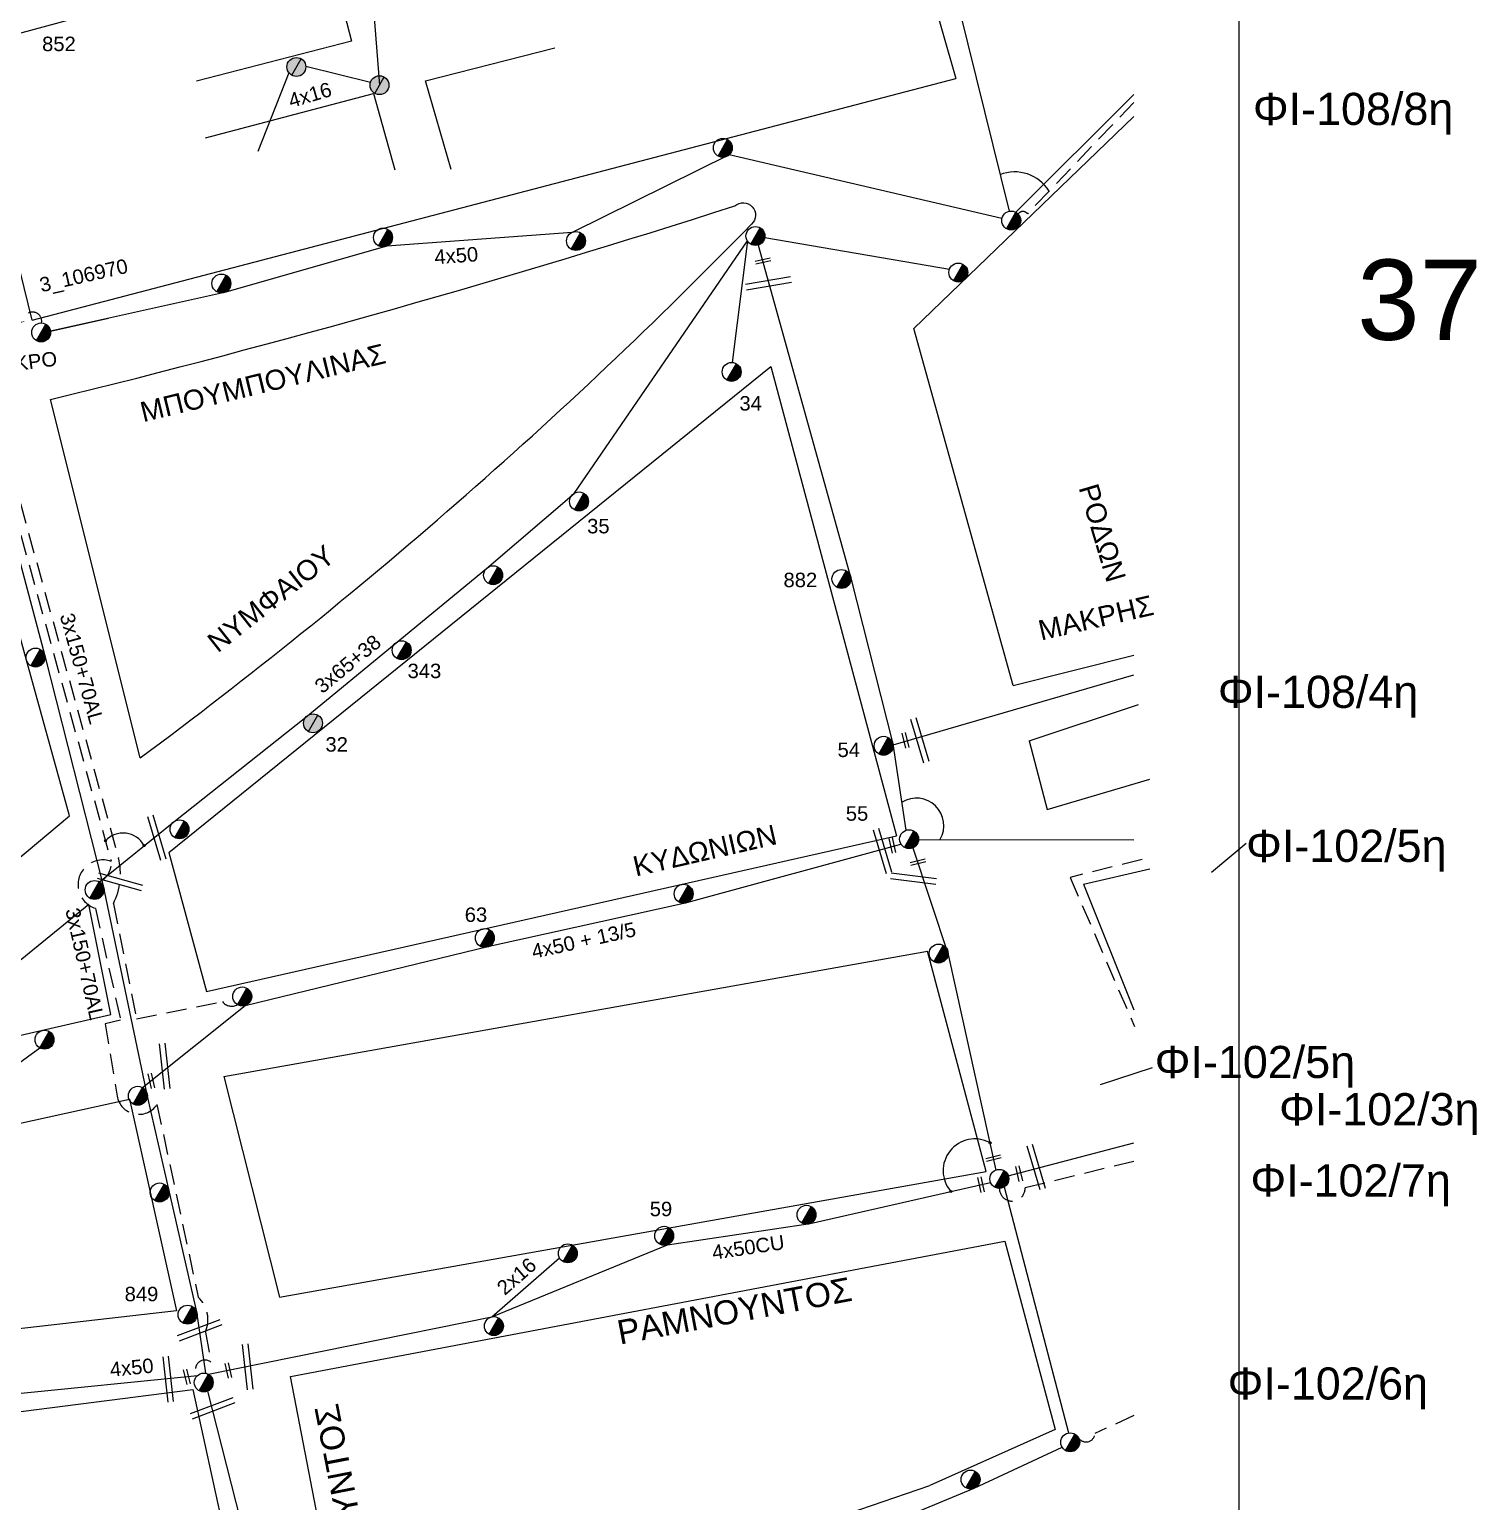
# Model space of a CAD drawing. Header units: millimetres. Extents: x 1421 to 7616, y 908 to 2861.
# Drawn here: x 7378.4 to 7558.7, y 2149.4 to 2332.7 of the extents above; entities that cross this region are included whole.
import ezdxf
from ezdxf.enums import TextEntityAlignment as Align

# ---------------------------------------------------------------- set-up
doc = ezdxf.new("R2010")
doc.units = ezdxf.units.MM
doc.linetypes.add('DASHED', pattern=[19.05, 12.7, -6.35])
for name, color, linetype, lineweight in [('2x16', 7, 'Continuous', 30), ('3x65+38', 7, 'Continuous', 30), ('4x50', 7, 'Continuous', 30), ('4x50 + 13_5', 7, 'SYN_LINE', 30), ('4x6', 7, 'SYN_LINE', 30), ('Άγνωστα', 7, 'Continuous', 30), ('Γυμνά εναέρια ΧΤ (3Φ)   4x16CU', 7, 'Continuous', 30), ('Γυμνά εναέρια ΧΤ (3Φ)   4x50CU', 7, 'Continuous', 30), ('Γυμνά εναέρια ΧΤ και ΦΟΠ (3Φ)   4x50+16AL', 7, 'Continuous', 30), ('Καλώδια ΧΤ   3x150+50CU', 7, 'DASHED', 30), ('Καλώδια ΧΤ   3x150+70AL', 7, 'DASHED', 30), ('Συνεστραμμένα ΧΤ   3x70+54.6+25 AL', 7, 'SYN_LINE', 30)]:
    doc.layers.add(name, color=color, linetype=linetype, lineweight=lineweight)
for name, color, linetype in [('TEXT ΚΑΛΩΔΙΩΝ', 7, 'Continuous'), ('ΑΓΝΩΣΤΟ ΕΝΑΕΡΙΟ ΚΑΛΩΔΙΟ', 7, 'Continuous'), ('ΑΓΝΩΣΤΟ ΥΠΟΓΕΙΟ ΚΑΛΩΔΙΟ', 7, 'DASHED'), ('Επιγραφές - Σχήματα', 7, 'Continuous'), ('Μηχανική τομή', 7, 'Continuous'), ('Στύλος Ξύλινος', 7, 'Continuous'), ('Στύλος Ξύλινος @ 1', 7, 'Continuous'), ('Στύλος ΦΜ', 7, 'Continuous'), ('Στύλος ΦΜ @ 1', 7, 'Continuous'), ('Συνδέσεις', 7, 'Continuous'), ('Τομή', 7, 'Continuous'), ('Υπόβαθρο ΔΕΗ', 7, 'Continuous')]:
    doc.layers.add(name, color=color, linetype=linetype)
doc.styles.add('arial', font='ARIAL.TTF')
doc.styles.get("Standard").update_dxf_attribs({"font": 'ARIAL.TTF', "height": 1.8})
doc.linetypes.add('SYN_LINE', pattern='A,0.5,-0.0001,["/\\/\\/\\/",Standard,S=0.1,R=0,X=0,Y=-0.05],-0.25', length=0.7501)

# ---------------------------------------------------------------- blocks, each defined once
blk = doc.blocks.new('ΥΠΑΡΧΩΝ ΤΣΙΜΕΝΤΕΝΙΟΣ ΣΤΥΛΟΣ')
at = {"layer": 'Στύλος ΦΜ'}
blk.add_hatch(color=7, dxfattribs=at).paths.add_polyline_path([(-1.29, -2.28, 0.574793), (2.62, 0, 0.268822), (1.3, 2.27)])
at = {"layer": 'Στύλος ΦΜ', "color": 7}
blk.add_line((-1.29, -2.28), (1.3, 2.27), dxfattribs=at)
blk.add_circle((0, 0), 2.62, dxfattribs=at)
at = {"layer": 'Στύλος ΦΜ', "flags": 4}
for tag, p in [('ΑΡΙΘΜΟΣ', (-4.68, 8.05)), ('ΤΥΠΟΣ', (-4.91, 3.03))]:
    blk.add_attdef(tag, p, '', height=4, dxfattribs=at)
blk = doc.blocks.new('ΥΠΑΡΧΩΝ ΞΥΛΙΝΟΣ ΣΤΥΛΟΣ')
at = {"layer": 'Στύλος Ξύλινος'}
h = blk.add_hatch(color=7, dxfattribs=at)
h.paths.add_polyline_path([(-2.62, 0, 0.270008), (-1.29, -2.28), (1.3, 2.27, 0.576266)])
h.paths.add_polyline_path([(-1.29, -2.28, 0.574793), (2.62, 0, 0.268822), (1.3, 2.27)])
at = {"layer": 'Στύλος Ξύλινος', "color": 7}
blk.add_line((-1.29, -2.28), (1.3, 2.27), dxfattribs=at)
blk.add_circle((0, 0), 2.62, dxfattribs=at)
at = {"layer": 'Στύλος Ξύλινος', "color": 1, "flags": 4}
for tag, p in [('ΑΡΙΘΜΟΣ', (-4.91, 8.6)), ('ΤΥΠΟΣ', (-4.85, 3.39))]:
    blk.add_attdef(tag, p, '', height=4, dxfattribs=at)
blk = doc.blocks.new('_ΣΥΝΔΕΣΗ')
at = {"layer": 'Συνδέσεις', "linetype": 'SYN_LINE', "ltscale": 40}
blk.add_hatch(color=256, dxfattribs=at).paths.add_polyline_path([(0.5, -0.01, 1), (-0.5, -0.01, 1)])
at = {"layer": 'Συνδέσεις'}
blk.add_circle((0, -0.01), 0.5, dxfattribs=at)
blk = doc.blocks.new('ΤΟΜΗ')
at = {"layer": 'Τομή', "ltscale": 40}
for p, q in [((11.33, -0.65), (-11.4, -0.65)), ((11.33, -3.42), (-11.4, -3.42))]:
    blk.add_line(p, q, dxfattribs=at)
blk = doc.blocks.new('ΜΗΧΑΝΙΚΗ ΤΟΜΗ')
at = {"layer": 'Μηχανική τομή', "ltscale": 40}
for p, q in [((-3.79, 1.21), (3.79, 1.21)), ((3.79, -0.34), (-3.79, -0.34))]:
    blk.add_line(p, q, dxfattribs=at)

msp = doc.modelspace()

# ---------------------------------------------------------------- linework, layer by layer
at = {"layer": '2x16', "color": 6, "lineweight": -3, "ltscale": 0.1}
msp.add_lwpolyline([(7366.13, 2196.07), (7379.72, 2205.92)], dxfattribs=at)
at = {"layer": '2x16', "color": 30, "lineweight": -3, "ltscale": 0.1}
msp.add_lwpolyline([(7436.01, 2172.44), (7444.45, 2179.78)], dxfattribs=at)
at = {"layer": '3x65+38', "color": 30, "lineweight": -3, "ltscale": 0.1}
msp.add_lwpolyline([(7387.13, 2226.62), (7396.39, 2234.07), (7412.86, 2247.12), (7423.83, 2256.14), (7435.36, 2265.63), (7446.25, 2274.96), (7467.84, 2306.39)], dxfattribs=at)
at = {"layer": '4x50', "color": 2, "lineweight": -3, "ltscale": 0.1}
for points in [[(7501.29, 2309.96), (7515.98, 2324.61)], [(7499.55, 2309.21), (7465.57, 2317.11), (7446, 2307.46), (7422.92, 2305.74), (7402.7, 2299.99), (7381.05, 2295.18), (7388.26, 2296.78)], [(7493, 2302.84), (7470, 2306.8)]]:
    msp.add_lwpolyline(points, dxfattribs=at)
at = {"layer": '4x50', "color": 85, "lineweight": -3, "ltscale": 0.1}
msp.add_lwpolyline([(7485.98, 2243.67), (7515.98, 2252.37)], dxfattribs=at)
at = {"layer": '4x50', "color": 30, "lineweight": -3, "ltscale": 0.1}
msp.add_lwpolyline([(7488.44, 2230.83), (7492.83, 2217.54), (7498.78, 2190.71)], dxfattribs=at)
at = {"layer": '4x50', "color": 151, "lineweight": -3, "ltscale": 0.1}
msp.add_lwpolyline([(7499.84, 2188.62), (7507.84, 2157.98)], dxfattribs=at)
at = {"layer": '4x50', "color": 133, "lineweight": -3, "ltscale": 0.1}
msp.add_lwpolyline([(7340.48, 2165.24), (7355.16, 2160.29), (7376.14, 2162.83), (7399.34, 2165.14)], dxfattribs=at)
at = {"layer": '4x50 + 13_5', "color": 173, "linetype": 'Continuous', "lineweight": -3, "ltscale": 0.1}
for points in [[(7469.18, 2305.88), (7480.72, 2264.39), (7485.97, 2243.77), (7487.58, 2233.02)], [(7489.15, 2231.89), (7489.15, 2231.89), (7515.98, 2231.84)]]:
    msp.add_lwpolyline(points, dxfattribs=at)
at = {"layer": '4x50 + 13_5', "color": 5, "linetype": 'Continuous', "lineweight": -3, "ltscale": 0.1}
msp.add_lwpolyline([(7392.51, 2200.98), (7405.29, 2211.21), (7435.69, 2218.57), (7460.3, 2224.01), (7486.97, 2231.29)], dxfattribs=at)
at = {"layer": '4x6', "color": 30, "linetype": 'SYN_LINE', "lineweight": -3, "ltscale": 15}
msp.add_lwpolyline([(7467.84, 2306.39), (7465.93, 2291.26)], dxfattribs=at)
at = {"layer": 'Άγνωστα', "lineweight": -3, "ltscale": 0.1}
msp.add_lwpolyline([(7529.06, 1836.26), (5255.84, 1836.26), (5255.84, 2847.77), (7529.06, 2847.77)], close=True, dxfattribs=at)
msp.add_arc((7496.17, 2190.64), 3.95, 61.9795, 221.0452, dxfattribs=at)
at = {"layer": 'ΑΓΝΩΣΤΟ ΕΝΑΕΡΙΟ ΚΑΛΩΔΙΟ', "color": 133, "lineweight": -3, "ltscale": 0.1}
msp.add_lwpolyline([(7485.42, 2360.88), (7493.28, 2339.15), (7500.46, 2310.1)], dxfattribs=at)
at = {"layer": 'ΑΓΝΩΣΤΟ ΕΝΑΕΡΙΟ ΚΑΛΩΔΙΟ', "color": 2, "lineweight": -3, "ltscale": 0.1}
msp.add_lwpolyline([(7500.34, 2189.98), (7515.98, 2194.1)], dxfattribs=at)
at = {"layer": 'ΑΓΝΩΣΤΟ ΕΝΑΕΡΙΟ ΚΑΛΩΔΙΟ', "color": 151, "lineweight": -3, "ltscale": 0.1}
msp.add_lwpolyline([(7400.61, 2163.18), (7404.73, 2147.03), (7411.66, 2114.57)], dxfattribs=at)
at = {"layer": 'ΑΓΝΩΣΤΟ ΥΠΟΓΕΙΟ ΚΑΛΩΔΙΟ', "color": 133, "lineweight": -3, "ltscale": 0.2}
msp.add_lwpolyline([(7515.98, 2323.65), (7502.71, 2309.77, 0.543004), (7501.56, 2309.74, -3.136115)], format="xyb", dxfattribs=at)
at = {"layer": 'ΑΓΝΩΣΤΟ ΥΠΟΓΕΙΟ ΚΑΛΩΔΙΟ', "color": 7, "lineweight": -3, "ltscale": 0.2}
msp.add_lwpolyline([(7362.06, 2291.47), (7368.58, 2292.47), (7371.21, 2295.71), (7377.67, 2296.33, -1.132802), (7379.93, 2296.19, -12.625761)], format="xyb", dxfattribs=at)
at = {"layer": 'ΑΓΝΩΣΤΟ ΥΠΟΓΕΙΟ ΚΑΛΩΔΙΟ', "color": 151, "lineweight": -3, "ltscale": 0.2}
msp.add_lwpolyline([(7515.98, 2160.15), (7511.12, 2157.93, -0.759306), (7509.08, 2157.4, 2.235211)], format="xyb", dxfattribs=at)
at = {"layer": 'Γυμνά εναέρια ΧΤ (3Φ)   4x16CU', "color": 133, "linetype": 'SYN_LINE', "lineweight": -3, "ltscale": 10}
for points in [[(7420.48, 2345.25), (7422.02, 2325.79)], [(7412.85, 2328.17), (7420.9, 2326.15)], [(7410.74, 2327.34), (7406.86, 2317.55)]]:
    msp.add_lwpolyline(points, dxfattribs=at)
at = {"layer": 'Γυμνά εναέρια ΧΤ (3Φ)   4x50CU', "color": 30, "lineweight": -3, "ltscale": 0.1}
msp.add_lwpolyline([(7400.71, 2165.28), (7436.01, 2172.44), (7457.89, 2181.42), (7475.68, 2184.08), (7498.13, 2189.17)], dxfattribs=at)
at = {"layer": 'Γυμνά εναέρια ΧΤ και ΦΟΠ (3Φ)   4x50+16AL', "color": 62, "lineweight": -3, "ltscale": 0.1}
msp.add_lwpolyline([(7369.13, 2296.15), (7374.34, 2277.29), (7380.31, 2254.89), (7387.56, 2226.25), (7393.1, 2199.9), (7395.81, 2187.98), (7399.24, 2173.05), (7400.36, 2165.41)], dxfattribs=at)
at = {"layer": 'Καλώδια ΧΤ   3x150+50CU', "linetype": 'Continuous', "lineweight": -3, "ltscale": 0.2}
for points in [[(7529.98, 2231.39), (7525.66, 2227.78)], [(7518.25, 2203.45), (7511.79, 2201.34)]]:
    msp.add_lwpolyline(points, dxfattribs=at)
at = {"layer": 'Καλώδια ΧΤ   3x150+50CU', "color": 173, "lineweight": -3, "ltscale": 0.2}
msp.add_lwpolyline([(7516.99, 2229.38), (7508.05, 2227.15), (7516.04, 2208.6)], dxfattribs=at)
at = {"layer": 'Καλώδια ΧΤ   3x150+50CU', "color": 27, "lineweight": -3, "ltscale": 0.2}
msp.add_lwpolyline([(7515.98, 2191.79), (7502.44, 2188.5)], dxfattribs=at)
at = {"layer": 'Καλώδια ΧΤ   3x150+50CU', "linetype": 'Continuous', "lineweight": -3, "ltscale": 0.2}
for centre, radius, start, end in [((7501.15, 2310), 4.99, 31.3566, 112.0384), ((7488.89, 2233.61), 3.42, 330.061, 121.3494)]:
    msp.add_arc(centre, radius, start, end, dxfattribs=at)
at = {"layer": 'Καλώδια ΧΤ   3x150+50CU', "color": 27, "lineweight": -3, "ltscale": 0.2}
msp.add_arc((7500.83, 2188.46), 1.61, 180.7152, 1.6397, dxfattribs=at)
at = {"layer": 'Καλώδια ΧΤ   3x150+70AL', "color": 5, "lineweight": -3, "ltscale": 0.2}
for points in [[(7365.38, 2259.58), (7361.21, 2261.14), (7367.84, 2278.86), (7370.42, 2278.94, -0.791596), (7376.28, 2277.37), (7389.51, 2229.59, -0.177867), (7388.88, 2223.88), (7391.75, 2209.56)], [(7391.75, 2209.56), (7402.45, 2211.7, 0.374911), (7404.35, 2211.31, -4.794389)]]:
    msp.add_lwpolyline(points, format="xyb", dxfattribs=at)
at = {"layer": 'Καλώδια ΧΤ   3x150+70AL', "color": 30, "lineweight": -3, "ltscale": 0.2}
for points in [[(7365.78, 2260.65), (7362.55, 2261.86), (7368.54, 2277.88), (7371, 2277.96, -0.955164), (7375.32, 2277.1), (7388.6, 2229.16)], [(7386.65, 2223.3), (7389.78, 2209.36), (7387.85, 2208.94), (7389.35, 2199.93, 0.680175), (7394.31, 2198.87), (7399.44, 2174.9, -0.314793), (7400.34, 2170.53), (7401.02, 2166.81, 0.880725), (7399.34, 2165.14, -4.202555)]]:
    msp.add_lwpolyline(points, format="xyb", dxfattribs=at)
for centre, radius, start, end in [((7387.56, 2226.25), 3.08, 70.3827, 252.9383), ((7386.13, 2228.89), 2.48, 293.7837, 6.2864)]:
    msp.add_arc(centre, radius, start, end, dxfattribs=at)
at = {"layer": 'Συνεστραμμένα ΧΤ   3x70+54.6+25 AL', "color": 151, "linetype": 'SYN_LINE', "lineweight": -3, "ltscale": 15}
msp.add_lwpolyline([(7412.64, 2114.28), (7425.78, 2127.07), (7459.48, 2135.92), (7496.08, 2151.09), (7507.05, 2156.2)], dxfattribs=at)
at = {"layer": 'Υπόβαθρο ΔΕΗ', "lineweight": -3, "ltscale": 0.1}
for points in [[(7484, 2360.82), (7493.82, 2326.62)], [(7378.78, 2296.54), (7370.43, 2330.46), (7415.58, 2342.67), (7418.55, 2331.28), (7399.23, 2326.29)], [(7430.96, 2315.31), (7427.74, 2326.32), (7443.86, 2330.44)], [(7378.78, 2296.54), (7493.82, 2326.62)], [(7400.35, 2319.22), (7421.29, 2324.74), (7423.92, 2315.23)], [(7488.59, 2295.48), (7515.98, 2321.88)], [(7500.96, 2251.04), (7488.59, 2295.48)], [(7395.8, 2230.25), (7470.78, 2290.77)], [(7470.78, 2290.77), (7486.42, 2232.31)], [(7392.21, 2242.04), (7381.04, 2286.64)], [(7343.15, 2204.33), (7345.59, 2203.14), (7383.41, 2234.82), (7372.01, 2275.98), (7369.95, 2275.92), (7343.15, 2204.33)], [(7500.96, 2251.04), (7515.98, 2254.83)], [(7502.95, 2244.15), (7516.56, 2248.7)], [(7502.95, 2244.15), (7505.17, 2235.62), (7517.97, 2239.39)], [(7395.8, 2230.25), (7400.46, 2212.93), (7486.42, 2232.31)], [(7509.72, 2226.33), (7517.97, 2228.22)], [(7509.72, 2226.33), (7515.98, 2210.67)], [(7402.62, 2202.37), (7490.26, 2217.96)], [(7497.59, 2190.55), (7490.26, 2217.96)], [(7402.62, 2202.37), (7409.57, 2174.89), (7497.59, 2190.55)], [(7396.72, 2173.2), (7340.4, 2166.76), (7336.31, 2187.56), (7390.89, 2199.52), (7396.72, 2173.2)], [(7417.8, 2129.54), (7410.94, 2165), (7499.92, 2181.84)], [(7499.92, 2181.84), (7506.18, 2158.43), (7490.55, 2151.44)], [(7417.8, 2129.54), (7426.62, 2129.51), (7490.55, 2151.44)]]:
    msp.add_lwpolyline(points, dxfattribs=at)
for points in [[(7466.29, 2310.77, -0.982523), (7468.37, 2308.5)], [(7404.55, 2123.04), (7357.41, 2125.8, -0.289115), (7346.23, 2133.8), (7342.27, 2156.15), (7398.79, 2163.4), (7405.19, 2133.93), (7404.55, 2123.04)]]:
    msp.add_lwpolyline(points, format="xyb", dxfattribs=at)
msp.add_lwpolyline([(7369.32, 2210.36), (7370.27, 2205.89), (7388.56, 2210.08), (7385.8, 2223.78)], close=True, dxfattribs=at)
for centre, radius, start, end in [((7079.32, 3515.16), 1265.03, 283.79827, 287.81206), ((7014.9, 2751.3), 633.81, 306.53485, 315.68142)]:
    msp.add_arc(centre, radius, start, end, dxfattribs=at)
at = {"layer": 'Υπόβαθρο ΔΕΗ', "lineweight": -3}
msp.add_arc((7390.08, 2229.68), 2.99, 28.5365, 137.1814, dxfattribs=at)

# ---------------------------------------------------------------- block references
at = {"layer": 'Μηχανική τομή', "lineweight": -3, "xscale": 0.2499999999999677, "yscale": 0.2499999999999677, "zscale": 0.2499999999999677}
for p, rotation in [((7469.81, 2303.79), 13.10217863411443), ((7487.43, 2244.2), 283.0539886761105), ((7485.79, 2231.11), 283.0539886761105), ((7489.11, 2228.94), 13.10217863411443), ((7393.5, 2201.8), 283.0539886761105), ((7498.51, 2192.09), 13.10217863411443), ((7501.58, 2190.24), 283.0539886761105), ((7496.83, 2188.87), 283.0539886761105), ((7403.09, 2165.73), 283.0539886761105), ((7397.92, 2164.94), 283.0539886761105)]:
    msp.add_blockref('ΜΗΧΑΝΙΚΗ ΤΟΜΗ', p, dxfattribs=dict(at, rotation=rotation))
at = {"layer": 'Στύλος Ξύλινος @ 1', "lineweight": -3, "ltscale": 40, "xscale": 0.4499999999998181, "yscale": 0.4499999999998181, "zscale": 0.4499999999998181}
for p in [(7411.67, 2328.06), (7422.02, 2325.79)]:
    msp.add_blockref('ΥΠΑΡΧΩΝ ΞΥΛΙΝΟΣ ΣΤΥΛΟΣ', p, dxfattribs=at)
at = {"layer": 'Στύλος Ξύλινος @ 1', "lineweight": -3, "ltscale": 40}
ref = msp.add_blockref('ΥΠΑΡΧΩΝ ΞΥΛΙΝΟΣ ΣΤΥΛΟΣ', (7413.74, 2246.34), dxfattribs=dict(at, xscale=0.4499999999998181, yscale=0.4499999999998181, zscale=0.4499999999998181))
ref.add_attrib('ΑΡΙΘΜΟΣ', '32', (7415.29, 2242.81), dxfattribs={"layer": 'Στύλος Ξύλινος', "height": 1.8, "flags": 4})
at = {"layer": 'Στύλος ΦΜ @ 1', "lineweight": -3, "ltscale": 40}
ref = msp.add_blockref('ΥΠΑΡΧΩΝ ΤΣΙΜΕΝΤΕΝΙΟΣ ΣΤΥΛΟΣ', (7381.79, 2335.08), dxfattribs=dict(at, xscale=0.4499999999998181, yscale=0.4499999999998181, zscale=0.4499999999998181))
ref.add_attrib('ΑΡΙΘΜΟΣ', '852', (7380, 2330.03), dxfattribs={"layer": 'Στύλος ΦΜ', "height": 1.8, "flags": 4})
at = {"layer": 'Στύλος ΦΜ @ 1', "lineweight": -3, "ltscale": 40, "xscale": 0.4499999999998181, "yscale": 0.4499999999998181, "zscale": 0.4499999999998181}
for p in [(7464.78, 2317.99), (7500.7, 2308.94), (7422.46, 2306.82), (7468.84, 2307.01), (7446.49, 2306.39), (7402.33, 2301.1), (7494.11, 2302.46), (7379.88, 2295.01), (7436.17, 2264.77), (7379.19, 2254.52), (7397.11, 2233.14), (7386.54, 2225.59), (7459.9, 2225.12), (7491.66, 2217.67), (7404.93, 2212.33), (7380.3, 2206.95), (7391.93, 2199.96), (7499.22, 2189.62), (7394.64, 2187.93), (7475.2, 2185.15), (7445.48, 2180.34), (7436.27, 2171.29), (7400.13, 2164.26), (7508.05, 2156.82), (7495.64, 2152.18)]:
    msp.add_blockref('ΥΠΑΡΧΩΝ ΤΣΙΜΕΝΤΕΝΙΟΣ ΣΤΥΛΟΣ', p, dxfattribs=at)
at = {"layer": 'Στύλος ΦΜ @ 1', "lineweight": -3, "ltscale": 40}
ref = msp.add_blockref('ΥΠΑΡΧΩΝ ΤΣΙΜΕΝΤΕΝΙΟΣ ΣΤΥΛΟΣ', (7465.88, 2290.09), dxfattribs=dict(at, xscale=0.4499999999998181, yscale=0.4499999999998181, zscale=0.4499999999998181))
ref.add_attrib('ΑΡΙΘΜΟΣ', '34', (7466.85, 2285.28), dxfattribs={"layer": 'Στύλος ΦΜ', "height": 1.8, "flags": 4})
ref = msp.add_blockref('ΥΠΑΡΧΩΝ ΤΣΙΜΕΝΤΕΝΙΟΣ ΣΤΥΛΟΣ', (7446.87, 2273.96), dxfattribs=dict(at, xscale=0.4499999999998181, yscale=0.4499999999998181, zscale=0.4499999999998181))
ref.add_attrib('ΑΡΙΘΜΟΣ', '35', (7447.88, 2269.99), dxfattribs={"layer": 'Στύλος ΦΜ', "height": 1.8, "flags": 4})
ref = msp.add_blockref('ΥΠΑΡΧΩΝ ΤΣΙΜΕΝΤΕΝΙΟΣ ΣΤΥΛΟΣ', (7479.55, 2264.31), dxfattribs=dict(at, xscale=0.4499999999998181, yscale=0.4499999999998181, zscale=0.4499999999998181))
ref.add_attrib('ΤΥΠΟΣ', '882', (7472.34, 2263.29), dxfattribs={"layer": 'Στύλος ΦΜ', "height": 1.8, "flags": 4})
ref = msp.add_blockref('ΥΠΑΡΧΩΝ ΤΣΙΜΕΝΤΕΝΙΟΣ ΣΤΥΛΟΣ', (7424.78, 2255.44), dxfattribs=dict(at, xscale=0.4499999999998181, yscale=0.4499999999998181, zscale=0.4499999999998181))
ref.add_attrib('ΤΥΠΟΣ', '343', (7425.52, 2251.96), dxfattribs={"layer": 'Στύλος ΦΜ', "height": 1.8, "flags": 4})
ref = msp.add_blockref('ΥΠΑΡΧΩΝ ΤΣΙΜΕΝΤΕΝΙΟΣ ΣΤΥΛΟΣ', (7484.81, 2243.54), dxfattribs=dict(at, xscale=0.4499999999998181, yscale=0.4499999999998181, zscale=0.4499999999998181))
ref.add_attrib('ΤΥΠΟΣ', '54', (7479.07, 2242.14), dxfattribs={"layer": 'Στύλος ΦΜ', "height": 1.8, "flags": 4})
ref = msp.add_blockref('ΥΠΑΡΧΩΝ ΤΣΙΜΕΝΤΕΝΙΟΣ ΣΤΥΛΟΣ', (7487.98, 2231.91), dxfattribs=dict(at, xscale=0.4499999999998181, yscale=0.4499999999998181, zscale=0.4499999999998181))
ref.add_attrib('ΑΡΙΘΜΟΣ', '55', (7480.1, 2234.21), dxfattribs={"layer": 'Στύλος ΦΜ', "height": 1.8, "flags": 4})
ref = msp.add_blockref('ΥΠΑΡΧΩΝ ΤΣΙΜΕΝΤΕΝΙΟΣ ΣΤΥΛΟΣ', (7435.14, 2219.61), dxfattribs=dict(at, xscale=0.4499999999998181, yscale=0.4499999999998181, zscale=0.4499999999998181))
ref.add_attrib('ΑΡΙΘΜΟΣ', '63', (7432.64, 2221.61), dxfattribs={"layer": 'Στύλος ΦΜ', "height": 1.8, "flags": 4})
ref = msp.add_blockref('ΥΠΑΡΧΩΝ ΤΣΙΜΕΝΤΕΝΙΟΣ ΣΤΥΛΟΣ', (7457.48, 2182.53), dxfattribs=dict(at, xscale=0.4499999999998181, yscale=0.4499999999998181, zscale=0.4499999999998181))
ref.add_attrib('ΑΡΙΘΜΟΣ', '59', (7455.68, 2184.97), dxfattribs={"layer": 'Στύλος ΦΜ', "height": 1.8, "flags": 4})
ref = msp.add_blockref('ΥΠΑΡΧΩΝ ΤΣΙΜΕΝΤΕΝΙΟΣ ΣΤΥΛΟΣ', (7398.12, 2172.71), dxfattribs=dict(at, xscale=0.4499999999998181, yscale=0.4499999999998181, zscale=0.4499999999998181))
ref.add_attrib('ΑΡΙΘΜΟΣ', '849', (7390.28, 2174.38), dxfattribs={"layer": 'Στύλος ΦΜ', "height": 1.8, "flags": 4})
at = {"layer": 'Συνδέσεις', "lineweight": -3, "xscale": 0.25, "yscale": 0.25, "zscale": 0.25, "rotation": 46.2675982787486}
for p in [(7387.88, 2231.72), (7392.71, 2231.11)]:
    msp.add_blockref('_ΣΥΝΔΕΣΗ', p, dxfattribs=at)
at = {"layer": 'Συνδέσεις', "lineweight": -3, "xscale": 0.25, "yscale": 0.25, "zscale": 0.25}
for p in [(7498.08, 2194.09), (7493.19, 2188.05)]:
    msp.add_blockref('_ΣΥΝΔΕΣΗ', p, dxfattribs=at)
at = {"layer": 'Τομή', "lineweight": -3}
for p, xscale, yscale, zscale, rotation in [((7470.54, 2300.64), 0.25, 0.25, 0.25, 189.7656103251312), ((7488.8, 2244.11), 0.25, 0.25, 0.25, 106.5746494086583), ((7393.78, 2231.97), 0.25, 0.25, 0.25, 106.5746494086583), ((7484.15, 2230.33), 0.25, 0.25, 0.25, 106.5746494086583), ((7389.53, 2226.14), 0.2499999999999999, 0.2499999999999999, 0.2499999999999999, 164.3364071475449), ((7488.45, 2226.51), 0.2499999999999999, 0.2499999999999999, 0.2499999999999999, 173.0402551150608), ((7395.8, 2203.69), 0.2499999999999998, 0.2499999999999998, 0.2499999999999998, 276.2961033515215), ((7503.28, 2190.96), 0.25, 0.25, 0.25, 106.5746494086583), ((7399.8, 2170.31), 0.2499999999999999, 0.2499999999999999, 0.2499999999999999, 200.8052687668925), ((7406.13, 2166.27), 0.2499999999999999, 0.2499999999999999, 0.2499999999999999, 276.2961033515215), ((7396.23, 2164.72), 0.2499999999999999, 0.2499999999999999, 0.2499999999999999, 276.2961033515215), ((7401.44, 2160.59), 0.2499999999999999, 0.2499999999999999, 0.2499999999999999, 200.8052687668925)]:
    msp.add_blockref('ΤΟΜΗ', p, dxfattribs=dict(at, xscale=xscale, yscale=yscale, zscale=zscale, rotation=rotation))

# ---------------------------------------------------------------- texts
at = {"lineweight": -3, "ltscale": 40, "attachment_point": 1, "style": 'arial'}
for s, insert, char_height, width, rotation in [('ΜΠΟΥΜΠΟΥΛΙΝΑΣ', (7392, 2286.25), 2.5, 25.1405, 13.6883), ('ΡΟΔΩΝ', (7511.47, 2276.4), 2.5, 25.1405, 286.596), ('ΝΥΜΦΑΙΟΥ', (7400.32, 2256.99), 2.5, 25.1405, 38.3048), ('MAKΡHΣ', (7503.86, 2259.07), 2.5, 25.1405, 12.92), ('ΚΥΔΩΝΙΩΝ', (7453.38, 2229.69), 2.5, 25.1405, 12.92), ('ΡΑΜΝΟΥΝΤΟΣ', (7451.4, 2171.92), 3, 64.8866, 10.7097), ('ΣΑΜΣΟΥΝΤΟΣ', (7419.41, 2132.79), 3, 64.8866, 100.9855)]:
    msp.add_mtext(s, dxfattribs=dict(at, insert=insert, char_height=char_height, width=width, rotation=rotation))
at = {"layer": 'TEXT ΚΑΛΩΔΙΩΝ', "lineweight": -3, "ltscale": 0.1, "style": 'arial'}
for s, rotation, p in [('4x16', 16.5209, (7413.36, 2324.58)), ('4x50', 4.2667, (7431.58, 2304.58)), ('3x150+70AL', 285.4822, (7384.95, 2253.16)), ('3x65+38', 39.4328, (7418.07, 2253.73)), (' 3x150+70AL', 282.6471, (7385.24, 2216.73)), ('4x50 + 13/5', 12.4795, (7447.45, 2219.32)), (' 4x50CU', 8.4913, (7467.6, 2181.05)), ('2x16', 41.0013, (7439.09, 2177.5)), ('4x50', 5.68, (7391.16, 2166.13))]:
    msp.add_text(s, height=1.8, rotation=rotation, dxfattribs=at).set_placement(p, align=Align.MIDDLE_CENTER)
at = {"layer": 'Άγνωστα', "color": 7, "lineweight": -3}
note = msp.add_mtext_dynamic_manual_height_columns(' ', width=1.8, gutter_width=2.31, heights=[0.73, 0], dxfattribs=dict(at, insert=(7375.51, 2300.85), char_height=1.8, attachment_point=1, rotation=12.7001))
for column, words in zip(note.columns.linked_columns, ['3_106970']):
    column.text = words
at = {"layer": 'Άγνωστα', "color": 7, "lineweight": -3, "insert": (7373.01, 2291.52), "char_height": 1.8, "attachment_point": 1, "rotation": 7.5611}
msp.add_mtext_dynamic_manual_height_columns('ΝΕΚΡO', width=1.8, gutter_width=2.31, heights=[0.73], dxfattribs=at)
at = {"layer": 'Επιγραφές - Σχήματα', "lineweight": -3, "ltscale": 0.2, "width": 19.6719, "attachment_point": 1}
for s, insert, char_height in [('ΦI-108/8η', (7530.8, 2324.84), 4), ('37', (7543.79, 2304.08), 10), ('ΦI-108/4η', (7526.44, 2252.26), 4), ('ΦΙ-102/5η', (7529.95, 2233.08), 4), ('ΦΙ-102/5η', (7518.57, 2206.17), 4), ('ΦΙ-102/3η', (7534.06, 2200.29), 4), ('ΦΙ-102/7η', (7530.49, 2191.42), 4), ('ΦΙ-102/6η', (7527.65, 2166.14), 4)]:
    msp.add_mtext(s, dxfattribs=dict(at, insert=insert, char_height=char_height))

doc.saveas('drawing.dxf')
